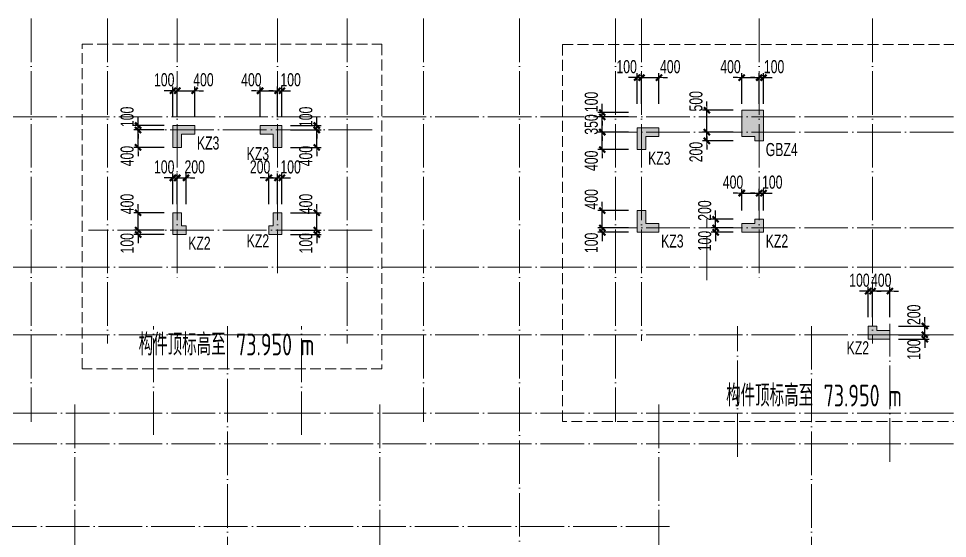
# Model space of a CAD drawing. Extents: x 5874492 to 7194610, y -939842 to -279257.
# Drawn here: x 6313719 to 6335029, y -823926 to -811995 of the extents above; entities that cross this region are included whole.
import ezdxf
from ezdxf.enums import TextEntityAlignment as Align

# ---------------------------------------------------------------- set-up
doc = ezdxf.new("R2010")
doc.units = 0
doc.header["$LTSCALE"] = 1000
doc.linetypes.add('DASH', pattern=[0.35, 0.25, -0.1])
doc.linetypes.add('DOTE', pattern=[2.42, 2, -0.2, 0.02, -0.2])
for name, color, linetype, lineweight in [('A-轴线-塔楼', 1, 'DOTE', 9), ('A-轴线-隔墙', 41, 'DOTE', 9), ('S-墙柱-DIM', 3, 'Continuous', 20), ('S-墙柱-HATCH', 251, 'Continuous', 20), ('S-墙柱-WALL', 6, 'Continuous', 20), ('S-板-BEAM', 4, 'DASH', 20), ('S-通用-TEXT', 7, 'Continuous', 20)]:
    doc.layers.add(name, color=color, linetype=linetype, lineweight=lineweight)
doc.styles.add('BW_Dim', font='Bweng.shx', dxfattribs={"width": 0.7, "bigfont": 'hztxt.shx'})
doc.styles.add('TSSD_Dimension', font='tssdeng.shx', dxfattribs={"width": 0.7, "bigfont": 'tssdchn.shx'})
doc.dimstyles.new('Cyz_100_100', dxfattribs={"dimtxt": 300, "dimasz": 100, "dimexe": 100, "dimexo": 200, "dimgap": 100, "dimtad": 1, "dimdec": 0, "dimzin": 0, "dimdsep": 46, "dimtxsty": 'BW_Dim', "dimblk": '_bwk', "dimcen": 0, "dimclrt": 7, "dimadec": 0, "dimazin": 0, "dimtfac": 1, "dimtdec": 0, "dimtix": 1, "dimtmove": 2, "dimatfit": 0, "dimfxl": 0, "dimtolj": 1, "dimtzin": 0, "dimarcsym": 0})

# ---------------------------------------------------------------- blocks, each defined once
blk = doc.blocks.new('_bwk')
blk.add_line((-1, 0), (0, 0))
at = {"const_width": 0.5}
blk.add_lwpolyline([(-0.7, -0.7), (0.7, 0.7)], dxfattribs=at)
blk = doc.blocks.new('*D1733')
at = {"layer": 'Defpoints', "color": 0}
for p in [(6319760, -816851), (6319760, -816951), (6320560, -816851)]:
    blk.add_point(p, dxfattribs=at)
at = {"layer": 'S-墙柱-DIM', "color": 0, "lineweight": -2}
for p, q in [((6320560, -816751), (6320560, -816651)), ((6319960, -816851), (6320660, -816851)), ((6319960, -816951), (6320660, -816951)), ((6320560, -816951), (6320560, -816851)), ((6320560, -817051), (6320560, -817151))]:
    blk.add_line(p, q, dxfattribs=at)
at = {"layer": 'S-墙柱-DIM', "color": 0, "lineweight": -2, "xscale": 100, "yscale": 100, "zscale": 100}
for p, rotation in [((6320560, -816851), 270), ((6320560, -816951), 90)]:
    blk.add_blockref('_bwk', p, dxfattribs=dict(at, rotation=rotation))
at = {"layer": 'S-墙柱-DIM', "color": 7, "insert": (6320310, -817151), "char_height": 300, "attachment_point": 5, "rotation": 90, "style": 'BW_Dim'}
blk.add_mtext('\\A1;100', dxfattribs=at)
blk = doc.blocks.new('*D1734')
at = {"layer": 'Defpoints', "color": 0}
for p in [(6319760, -816451), (6320560, -816451), (6319760, -816851)]:
    blk.add_point(p, dxfattribs=at)
at = {"layer": 'S-墙柱-DIM', "color": 0, "lineweight": -2}
for p, q in [((6320560, -816351), (6320560, -816251)), ((6319960, -816451), (6320660, -816451)), ((6320560, -816851), (6320560, -816451)), ((6319960, -816851), (6320660, -816851)), ((6320560, -816951), (6320560, -817051))]:
    blk.add_line(p, q, dxfattribs=at)
at = {"layer": 'S-墙柱-DIM', "color": 0, "lineweight": -2, "xscale": 100, "yscale": 100, "zscale": 100}
for p, rotation in [((6320560, -816451), 270), ((6320560, -816851), 90)]:
    blk.add_blockref('_bwk', p, dxfattribs=dict(at, rotation=rotation))
at = {"layer": 'S-墙柱-DIM', "color": 7, "insert": (6320310, -816251), "char_height": 300, "attachment_point": 5, "rotation": 90, "style": 'BW_Dim'}
blk.add_mtext('\\A1;400', dxfattribs=at)
blk = doc.blocks.new('*D1735')
at = {"layer": 'Defpoints', "color": 0}
for p in [(6319660, -815651), (6319460, -816451), (6319660, -816451)]:
    blk.add_point(p, dxfattribs=at)
at = {"layer": 'S-墙柱-DIM', "color": 0, "lineweight": -2}
for p, q in [((6319360, -815651), (6319260, -815651)), ((6319460, -816251), (6319460, -815551)), ((6319460, -815651), (6319660, -815651)), ((6319660, -816251), (6319660, -815551)), ((6319760, -815651), (6319860, -815651))]:
    blk.add_line(p, q, dxfattribs=at)
at = {"layer": 'S-墙柱-DIM', "color": 0, "lineweight": -2, "xscale": 100, "yscale": 100, "zscale": 100}
blk.add_blockref('_bwk', (6319460, -815651), dxfattribs=at)
at = {"layer": 'S-墙柱-DIM', "color": 0, "lineweight": -2, "xscale": 100, "yscale": 100, "zscale": 100, "rotation": 180}
blk.add_blockref('_bwk', (6319660, -815651), dxfattribs=at)
at = {"layer": 'S-墙柱-DIM', "color": 7, "insert": (6319260, -815401), "char_height": 300, "attachment_point": 5, "style": 'BW_Dim'}
blk.add_mtext('\\A1;200', dxfattribs=at)
blk = doc.blocks.new('*D1736')
at = {"layer": 'Defpoints', "color": 0}
for p in [(6319760, -815651), (6319660, -816451), (6319760, -816451)]:
    blk.add_point(p, dxfattribs=at)
at = {"layer": 'S-墙柱-DIM', "color": 0, "lineweight": -2}
for p, q in [((6319560, -815651), (6319460, -815651)), ((6319660, -816251), (6319660, -815551)), ((6319660, -815651), (6319760, -815651)), ((6319760, -816251), (6319760, -815551)), ((6319860, -815651), (6319960, -815651))]:
    blk.add_line(p, q, dxfattribs=at)
at = {"layer": 'S-墙柱-DIM', "color": 0, "lineweight": -2, "xscale": 100, "yscale": 100, "zscale": 100}
blk.add_blockref('_bwk', (6319660, -815651), dxfattribs=at)
at = {"layer": 'S-墙柱-DIM', "color": 0, "lineweight": -2, "xscale": 100, "yscale": 100, "zscale": 100, "rotation": 180}
blk.add_blockref('_bwk', (6319760, -815651), dxfattribs=at)
at = {"layer": 'S-墙柱-DIM', "color": 7, "insert": (6319960, -815401), "char_height": 300, "attachment_point": 5, "style": 'BW_Dim'}
blk.add_mtext('\\A1;100', dxfattribs=at)
blk = doc.blocks.new('*D1737')
at = {"layer": 'Defpoints', "color": 0}
for p in [(6319760, -814551), (6320560, -814551), (6319760, -814951)]:
    blk.add_point(p, dxfattribs=at)
at = {"layer": 'S-墙柱-DIM', "color": 0, "lineweight": -2}
for p, q in [((6320560, -814451), (6320560, -814351)), ((6319960, -814551), (6320660, -814551)), ((6320560, -814951), (6320560, -814551)), ((6319960, -814951), (6320660, -814951)), ((6320560, -815051), (6320560, -815151))]:
    blk.add_line(p, q, dxfattribs=at)
at = {"layer": 'S-墙柱-DIM', "color": 0, "lineweight": -2, "xscale": 100, "yscale": 100, "zscale": 100}
for p, rotation in [((6320560, -814551), 270), ((6320560, -814951), 90)]:
    blk.add_blockref('_bwk', p, dxfattribs=dict(at, rotation=rotation))
at = {"layer": 'S-墙柱-DIM', "color": 7, "insert": (6320310, -815151), "char_height": 300, "attachment_point": 5, "rotation": 90, "style": 'BW_Dim'}
blk.add_mtext('\\A1;400', dxfattribs=at)
blk = doc.blocks.new('*D1738')
at = {"layer": 'Defpoints', "color": 0}
for p in [(6319760, -814451), (6320560, -814451), (6319760, -814551)]:
    blk.add_point(p, dxfattribs=at)
at = {"layer": 'S-墙柱-DIM', "color": 0, "lineweight": -2}
for p, q in [((6320560, -814351), (6320560, -814251)), ((6319960, -814451), (6320660, -814451)), ((6320560, -814551), (6320560, -814451)), ((6319960, -814551), (6320660, -814551)), ((6320560, -814651), (6320560, -814751))]:
    blk.add_line(p, q, dxfattribs=at)
at = {"layer": 'S-墙柱-DIM', "color": 0, "lineweight": -2, "xscale": 100, "yscale": 100, "zscale": 100}
for p, rotation in [((6320560, -814451), 270), ((6320560, -814551), 90)]:
    blk.add_blockref('_bwk', p, dxfattribs=dict(at, rotation=rotation))
at = {"layer": 'S-墙柱-DIM', "color": 7, "insert": (6320310, -814251), "char_height": 300, "attachment_point": 5, "rotation": 90, "style": 'BW_Dim'}
blk.add_mtext('\\A1;100', dxfattribs=at)
blk = doc.blocks.new('*D1739')
at = {"layer": 'Defpoints', "color": 0}
for p in [(6319660, -813651), (6319260, -814451), (6319660, -814451)]:
    blk.add_point(p, dxfattribs=at)
at = {"layer": 'S-墙柱-DIM', "color": 0, "lineweight": -2}
for p, q in [((6319260, -814251), (6319260, -813551)), ((6319660, -814251), (6319660, -813551)), ((6319160, -813651), (6319060, -813651)), ((6319260, -813651), (6319660, -813651)), ((6319760, -813651), (6319860, -813651))]:
    blk.add_line(p, q, dxfattribs=at)
at = {"layer": 'S-墙柱-DIM', "color": 0, "lineweight": -2, "xscale": 100, "yscale": 100, "zscale": 100}
blk.add_blockref('_bwk', (6319260, -813651), dxfattribs=at)
at = {"layer": 'S-墙柱-DIM', "color": 0, "lineweight": -2, "xscale": 100, "yscale": 100, "zscale": 100, "rotation": 180}
blk.add_blockref('_bwk', (6319660, -813651), dxfattribs=at)
at = {"layer": 'S-墙柱-DIM', "color": 7, "insert": (6319060, -813401), "char_height": 300, "attachment_point": 5, "style": 'BW_Dim'}
blk.add_mtext('\\A1;400', dxfattribs=at)
blk = doc.blocks.new('*D1740')
at = {"layer": 'Defpoints', "color": 0}
for p in [(6319760, -813651), (6319660, -814451), (6319760, -814451)]:
    blk.add_point(p, dxfattribs=at)
at = {"layer": 'S-墙柱-DIM', "color": 0, "lineweight": -2}
for p, q in [((6319660, -814251), (6319660, -813551)), ((6319760, -814251), (6319760, -813551)), ((6319560, -813651), (6319460, -813651)), ((6319660, -813651), (6319760, -813651)), ((6319860, -813651), (6319960, -813651))]:
    blk.add_line(p, q, dxfattribs=at)
at = {"layer": 'S-墙柱-DIM', "color": 0, "lineweight": -2, "xscale": 100, "yscale": 100, "zscale": 100}
blk.add_blockref('_bwk', (6319660, -813651), dxfattribs=at)
at = {"layer": 'S-墙柱-DIM', "color": 0, "lineweight": -2, "xscale": 100, "yscale": 100, "zscale": 100, "rotation": 180}
blk.add_blockref('_bwk', (6319760, -813651), dxfattribs=at)
at = {"layer": 'S-墙柱-DIM', "color": 7, "insert": (6319960, -813401), "char_height": 300, "attachment_point": 5, "style": 'BW_Dim'}
blk.add_mtext('\\A1;100', dxfattribs=at)
blk = doc.blocks.new('*D1741')
at = {"layer": 'Defpoints', "color": 0}
for p in [(6316460, -816851), (6317260, -816851), (6317260, -816951)]:
    blk.add_point(p, dxfattribs=at)
at = {"layer": 'S-墙柱-DIM', "color": 0, "lineweight": -2}
for p, q in [((6316460, -816751), (6316460, -816651)), ((6317060, -816851), (6316360, -816851)), ((6317060, -816951), (6316360, -816951)), ((6316460, -816951), (6316460, -816851)), ((6316460, -817051), (6316460, -817151))]:
    blk.add_line(p, q, dxfattribs=at)
at = {"layer": 'S-墙柱-DIM', "color": 0, "lineweight": -2, "xscale": 100, "yscale": 100, "zscale": 100}
for p, rotation in [((6316460, -816851), 270), ((6316460, -816951), 90)]:
    blk.add_blockref('_bwk', p, dxfattribs=dict(at, rotation=rotation))
at = {"layer": 'S-墙柱-DIM', "color": 7, "insert": (6316210, -817151), "char_height": 300, "attachment_point": 5, "rotation": 90, "style": 'BW_Dim'}
blk.add_mtext('\\A1;100', dxfattribs=at)
blk = doc.blocks.new('*D1742')
at = {"layer": 'Defpoints', "color": 0}
for p in [(6316460, -816451), (6317260, -816451), (6317260, -816851)]:
    blk.add_point(p, dxfattribs=at)
at = {"layer": 'S-墙柱-DIM', "color": 0, "lineweight": -2}
for p, q in [((6316460, -816351), (6316460, -816251)), ((6317060, -816451), (6316360, -816451)), ((6316460, -816851), (6316460, -816451)), ((6317060, -816851), (6316360, -816851)), ((6316460, -816951), (6316460, -817051))]:
    blk.add_line(p, q, dxfattribs=at)
at = {"layer": 'S-墙柱-DIM', "color": 0, "lineweight": -2, "xscale": 100, "yscale": 100, "zscale": 100}
for p, rotation in [((6316460, -816451), 270), ((6316460, -816851), 90)]:
    blk.add_blockref('_bwk', p, dxfattribs=dict(at, rotation=rotation))
at = {"layer": 'S-墙柱-DIM', "color": 7, "insert": (6316210, -816251), "char_height": 300, "attachment_point": 5, "rotation": 90, "style": 'BW_Dim'}
blk.add_mtext('\\A1;400', dxfattribs=at)
blk = doc.blocks.new('*D1743')
at = {"layer": 'Defpoints', "color": 0}
for p in [(6317360, -815651), (6317260, -816451), (6317360, -816451)]:
    blk.add_point(p, dxfattribs=at)
at = {"layer": 'S-墙柱-DIM', "color": 0, "lineweight": -2}
for p, q in [((6317160, -815651), (6317060, -815651)), ((6317260, -816251), (6317260, -815551)), ((6317260, -815651), (6317360, -815651)), ((6317360, -816251), (6317360, -815551)), ((6317460, -815651), (6317560, -815651))]:
    blk.add_line(p, q, dxfattribs=at)
at = {"layer": 'S-墙柱-DIM', "color": 0, "lineweight": -2, "xscale": 100, "yscale": 100, "zscale": 100}
blk.add_blockref('_bwk', (6317260, -815651), dxfattribs=at)
at = {"layer": 'S-墙柱-DIM', "color": 0, "lineweight": -2, "xscale": 100, "yscale": 100, "zscale": 100, "rotation": 180}
blk.add_blockref('_bwk', (6317360, -815651), dxfattribs=at)
at = {"layer": 'S-墙柱-DIM', "color": 7, "insert": (6317060, -815401), "char_height": 300, "attachment_point": 5, "style": 'BW_Dim'}
blk.add_mtext('\\A1;100', dxfattribs=at)
blk = doc.blocks.new('*D1744')
at = {"layer": 'Defpoints', "color": 0}
for p in [(6317560, -815651), (6317360, -816451), (6317560, -816451)]:
    blk.add_point(p, dxfattribs=at)
at = {"layer": 'S-墙柱-DIM', "color": 0, "lineweight": -2}
for p, q in [((6317260, -815651), (6317160, -815651)), ((6317360, -816251), (6317360, -815551)), ((6317360, -815651), (6317560, -815651)), ((6317560, -816251), (6317560, -815551)), ((6317660, -815651), (6317760, -815651))]:
    blk.add_line(p, q, dxfattribs=at)
at = {"layer": 'S-墙柱-DIM', "color": 0, "lineweight": -2, "xscale": 100, "yscale": 100, "zscale": 100}
blk.add_blockref('_bwk', (6317360, -815651), dxfattribs=at)
at = {"layer": 'S-墙柱-DIM', "color": 0, "lineweight": -2, "xscale": 100, "yscale": 100, "zscale": 100, "rotation": 180}
blk.add_blockref('_bwk', (6317560, -815651), dxfattribs=at)
at = {"layer": 'S-墙柱-DIM', "color": 7, "insert": (6317760, -815401), "char_height": 300, "attachment_point": 5, "style": 'BW_Dim'}
blk.add_mtext('\\A1;200', dxfattribs=at)
blk = doc.blocks.new('*D1745')
at = {"layer": 'Defpoints', "color": 0}
for p in [(6316460, -814551), (6317260, -814551), (6317260, -814951)]:
    blk.add_point(p, dxfattribs=at)
at = {"layer": 'S-墙柱-DIM', "color": 0, "lineweight": -2}
for p, q in [((6316460, -814451), (6316460, -814351)), ((6317060, -814551), (6316360, -814551)), ((6316460, -814951), (6316460, -814551)), ((6317060, -814951), (6316360, -814951)), ((6316460, -815051), (6316460, -815151))]:
    blk.add_line(p, q, dxfattribs=at)
at = {"layer": 'S-墙柱-DIM', "color": 0, "lineweight": -2, "xscale": 100, "yscale": 100, "zscale": 100}
for p, rotation in [((6316460, -814551), 270), ((6316460, -814951), 90)]:
    blk.add_blockref('_bwk', p, dxfattribs=dict(at, rotation=rotation))
at = {"layer": 'S-墙柱-DIM', "color": 7, "insert": (6316210, -815151), "char_height": 300, "attachment_point": 5, "rotation": 90, "style": 'BW_Dim'}
blk.add_mtext('\\A1;400', dxfattribs=at)
blk = doc.blocks.new('*D1746')
at = {"layer": 'Defpoints', "color": 0}
for p in [(6316460, -814451), (6317260, -814451), (6317260, -814551)]:
    blk.add_point(p, dxfattribs=at)
at = {"layer": 'S-墙柱-DIM', "color": 0, "lineweight": -2}
for p, q in [((6316460, -814351), (6316460, -814251)), ((6317060, -814451), (6316360, -814451)), ((6316460, -814551), (6316460, -814451)), ((6317060, -814551), (6316360, -814551)), ((6316460, -814651), (6316460, -814751))]:
    blk.add_line(p, q, dxfattribs=at)
at = {"layer": 'S-墙柱-DIM', "color": 0, "lineweight": -2, "xscale": 100, "yscale": 100, "zscale": 100}
for p, rotation in [((6316460, -814451), 270), ((6316460, -814551), 90)]:
    blk.add_blockref('_bwk', p, dxfattribs=dict(at, rotation=rotation))
at = {"layer": 'S-墙柱-DIM', "color": 7, "insert": (6316210, -814251), "char_height": 300, "attachment_point": 5, "rotation": 90, "style": 'BW_Dim'}
blk.add_mtext('\\A1;100', dxfattribs=at)
blk = doc.blocks.new('*D1747')
at = {"layer": 'Defpoints', "color": 0}
for p in [(6317360, -813651), (6317260, -814451), (6317360, -814451)]:
    blk.add_point(p, dxfattribs=at)
at = {"layer": 'S-墙柱-DIM', "color": 0, "lineweight": -2}
for p, q in [((6317260, -814251), (6317260, -813551)), ((6317360, -814251), (6317360, -813551)), ((6317160, -813651), (6317060, -813651)), ((6317260, -813651), (6317360, -813651)), ((6317460, -813651), (6317560, -813651))]:
    blk.add_line(p, q, dxfattribs=at)
at = {"layer": 'S-墙柱-DIM', "color": 0, "lineweight": -2, "xscale": 100, "yscale": 100, "zscale": 100}
blk.add_blockref('_bwk', (6317260, -813651), dxfattribs=at)
at = {"layer": 'S-墙柱-DIM', "color": 0, "lineweight": -2, "xscale": 100, "yscale": 100, "zscale": 100, "rotation": 180}
blk.add_blockref('_bwk', (6317360, -813651), dxfattribs=at)
at = {"layer": 'S-墙柱-DIM', "color": 7, "insert": (6317060, -813401), "char_height": 300, "attachment_point": 5, "style": 'BW_Dim'}
blk.add_mtext('\\A1;100', dxfattribs=at)
blk = doc.blocks.new('*D1748')
at = {"layer": 'Defpoints', "color": 0}
for p in [(6317760, -813651), (6317360, -814451), (6317760, -814451)]:
    blk.add_point(p, dxfattribs=at)
at = {"layer": 'S-墙柱-DIM', "color": 0, "lineweight": -2}
for p, q in [((6317360, -814251), (6317360, -813551)), ((6317760, -814251), (6317760, -813551)), ((6317260, -813651), (6317160, -813651)), ((6317360, -813651), (6317760, -813651)), ((6317860, -813651), (6317960, -813651))]:
    blk.add_line(p, q, dxfattribs=at)
at = {"layer": 'S-墙柱-DIM', "color": 0, "lineweight": -2, "xscale": 100, "yscale": 100, "zscale": 100}
blk.add_blockref('_bwk', (6317360, -813651), dxfattribs=at)
at = {"layer": 'S-墙柱-DIM', "color": 0, "lineweight": -2, "xscale": 100, "yscale": 100, "zscale": 100, "rotation": 180}
blk.add_blockref('_bwk', (6317760, -813651), dxfattribs=at)
at = {"layer": 'S-墙柱-DIM', "color": 7, "insert": (6317960, -813401), "char_height": 300, "attachment_point": 5, "style": 'BW_Dim'}
blk.add_mtext('\\A1;400', dxfattribs=at)
blk = doc.blocks.new('*D1749')
at = {"layer": 'Defpoints', "color": 0}
for p in [(6327110, -816801), (6327910, -816801), (6327910, -816901)]:
    blk.add_point(p, dxfattribs=at)
at = {"layer": 'S-墙柱-DIM', "color": 0, "lineweight": -2}
for p, q in [((6327710, -816801), (6327010, -816801)), ((6327110, -816701), (6327110, -816601)), ((6327110, -816901), (6327110, -816801)), ((6327710, -816901), (6327010, -816901)), ((6327110, -817001), (6327110, -817101))]:
    blk.add_line(p, q, dxfattribs=at)
at = {"layer": 'S-墙柱-DIM', "color": 0, "lineweight": -2, "xscale": 100, "yscale": 100, "zscale": 100}
for p, rotation in [((6327110, -816801), 270), ((6327110, -816901), 90)]:
    blk.add_blockref('_bwk', p, dxfattribs=dict(at, rotation=rotation))
at = {"layer": 'S-墙柱-DIM', "color": 7, "insert": (6326860, -817143), "char_height": 300, "attachment_point": 5, "rotation": 90, "style": 'BW_Dim'}
blk.add_mtext('\\A1;100', dxfattribs=at)
blk = doc.blocks.new('*D1750')
at = {"layer": 'Defpoints', "color": 0}
for p in [(6327110, -814601), (6327910, -814601), (6327910, -815001)]:
    blk.add_point(p, dxfattribs=at)
at = {"layer": 'S-墙柱-DIM', "color": 0, "lineweight": -2}
for p, q in [((6327110, -814501), (6327110, -814401)), ((6327710, -814601), (6327010, -814601)), ((6327110, -815001), (6327110, -814601)), ((6327710, -815001), (6327010, -815001)), ((6327110, -815101), (6327110, -815201))]:
    blk.add_line(p, q, dxfattribs=at)
at = {"layer": 'S-墙柱-DIM', "color": 0, "lineweight": -2, "xscale": 100, "yscale": 100, "zscale": 100}
for p, rotation in [((6327110, -814601), 270), ((6327110, -815001), 90)]:
    blk.add_blockref('_bwk', p, dxfattribs=dict(at, rotation=rotation))
at = {"layer": 'S-墙柱-DIM', "color": 7, "insert": (6326860, -815259), "char_height": 300, "attachment_point": 5, "rotation": 90, "style": 'BW_Dim'}
blk.add_mtext('\\A1;400', dxfattribs=at)
blk = doc.blocks.new('*D1751')
at = {"layer": 'Defpoints', "color": 0}
for p in [(6327110, -814251), (6327910, -814251), (6327910, -814601)]:
    blk.add_point(p, dxfattribs=at)
at = {"layer": 'S-墙柱-DIM', "color": 0, "lineweight": -2}
for p, q in [((6327710, -814251), (6327010, -814251)), ((6327110, -814151), (6327110, -814051)), ((6327110, -814601), (6327110, -814251)), ((6327710, -814601), (6327010, -814601)), ((6327110, -814701), (6327110, -814801))]:
    blk.add_line(p, q, dxfattribs=at)
at = {"layer": 'S-墙柱-DIM', "color": 0, "lineweight": -2, "xscale": 100, "yscale": 100, "zscale": 100}
for p, rotation in [((6327110, -814251), 270), ((6327110, -814601), 90)]:
    blk.add_blockref('_bwk', p, dxfattribs=dict(at, rotation=rotation))
at = {"layer": 'S-墙柱-DIM', "color": 7, "insert": (6326860, -814426), "char_height": 300, "attachment_point": 5, "rotation": 90, "style": 'BW_Dim'}
blk.add_mtext('\\A1;350', dxfattribs=at)
blk = doc.blocks.new('*D1752')
at = {"layer": 'Defpoints', "color": 0}
for p in [(6327110, -814151), (6327910, -814151), (6327910, -814251)]:
    blk.add_point(p, dxfattribs=at)
at = {"layer": 'S-墙柱-DIM', "color": 0, "lineweight": -2}
for p, q in [((6327110, -814051), (6327110, -813951)), ((6327710, -814151), (6327010, -814151)), ((6327710, -814251), (6327010, -814251)), ((6327110, -814251), (6327110, -814151)), ((6327110, -814351), (6327110, -814451))]:
    blk.add_line(p, q, dxfattribs=at)
at = {"layer": 'S-墙柱-DIM', "color": 0, "lineweight": -2, "xscale": 100, "yscale": 100, "zscale": 100}
for p, rotation in [((6327110, -814151), 270), ((6327110, -814251), 90)]:
    blk.add_blockref('_bwk', p, dxfattribs=dict(at, rotation=rotation))
at = {"layer": 'S-墙柱-DIM', "color": 7, "insert": (6326860, -813909), "char_height": 300, "attachment_point": 5, "rotation": 90, "style": 'BW_Dim'}
blk.add_mtext('\\A1;100', dxfattribs=at)
blk = doc.blocks.new('*D1753')
at = {"layer": 'Defpoints', "color": 0}
for p in [(6328010, -813351), (6327910, -814151), (6328010, -814151)]:
    blk.add_point(p, dxfattribs=at)
at = {"layer": 'S-墙柱-DIM', "color": 0, "lineweight": -2}
for p, q in [((6327810, -813351), (6327710, -813351)), ((6327910, -813951), (6327910, -813251)), ((6327910, -813351), (6328010, -813351)), ((6328010, -813951), (6328010, -813251)), ((6328110, -813351), (6328210, -813351))]:
    blk.add_line(p, q, dxfattribs=at)
at = {"layer": 'S-墙柱-DIM', "color": 0, "lineweight": -2, "xscale": 100, "yscale": 100, "zscale": 100}
blk.add_blockref('_bwk', (6327910, -813351), dxfattribs=at)
at = {"layer": 'S-墙柱-DIM', "color": 0, "lineweight": -2, "xscale": 100, "yscale": 100, "zscale": 100, "rotation": 180}
blk.add_blockref('_bwk', (6328010, -813351), dxfattribs=at)
at = {"layer": 'S-墙柱-DIM', "color": 7, "insert": (6327669, -813101), "char_height": 300, "attachment_point": 5, "style": 'BW_Dim'}
blk.add_mtext('\\A1;100', dxfattribs=at)
blk = doc.blocks.new('*D1754')
at = {"layer": 'Defpoints', "color": 0}
for p in [(6328410, -813351), (6328010, -814151), (6328410, -814151)]:
    blk.add_point(p, dxfattribs=at)
at = {"layer": 'S-墙柱-DIM', "color": 0, "lineweight": -2}
for p, q in [((6327910, -813351), (6327810, -813351)), ((6328010, -813951), (6328010, -813251)), ((6328010, -813351), (6328410, -813351)), ((6328410, -813951), (6328410, -813251)), ((6328510, -813351), (6328610, -813351))]:
    blk.add_line(p, q, dxfattribs=at)
at = {"layer": 'S-墙柱-DIM', "color": 0, "lineweight": -2, "xscale": 100, "yscale": 100, "zscale": 100}
blk.add_blockref('_bwk', (6328010, -813351), dxfattribs=at)
at = {"layer": 'S-墙柱-DIM', "color": 0, "lineweight": -2, "xscale": 100, "yscale": 100, "zscale": 100, "rotation": 180}
blk.add_blockref('_bwk', (6328410, -813351), dxfattribs=at)
at = {"layer": 'S-墙柱-DIM', "color": 7, "insert": (6328669, -813101), "char_height": 300, "attachment_point": 5, "style": 'BW_Dim'}
blk.add_mtext('\\A1;400', dxfattribs=at)
blk = doc.blocks.new('*D1755')
at = {"layer": 'Defpoints', "color": 0}
for p in [(6330810, -813351), (6330710, -814151), (6330810, -814151)]:
    blk.add_point(p, dxfattribs=at)
at = {"layer": 'S-墙柱-DIM', "color": 0, "lineweight": -2}
for p, q in [((6330610, -813351), (6330510, -813351)), ((6330710, -813951), (6330710, -813251)), ((6330710, -813351), (6330810, -813351)), ((6330810, -813951), (6330810, -813251)), ((6330910, -813351), (6331010, -813351))]:
    blk.add_line(p, q, dxfattribs=at)
at = {"layer": 'S-墙柱-DIM', "color": 0, "lineweight": -2, "xscale": 100, "yscale": 100, "zscale": 100}
blk.add_blockref('_bwk', (6330710, -813351), dxfattribs=at)
at = {"layer": 'S-墙柱-DIM', "color": 0, "lineweight": -2, "xscale": 100, "yscale": 100, "zscale": 100, "rotation": 180}
blk.add_blockref('_bwk', (6330810, -813351), dxfattribs=at)
at = {"layer": 'S-墙柱-DIM', "color": 7, "insert": (6331052, -813101), "char_height": 300, "attachment_point": 5, "style": 'BW_Dim'}
blk.add_mtext('\\A1;100', dxfattribs=at)
blk = doc.blocks.new('*D1756')
at = {"layer": 'Defpoints', "color": 0}
for p in [(6330710, -813351), (6330310, -814151), (6330710, -814151)]:
    blk.add_point(p, dxfattribs=at)
at = {"layer": 'S-墙柱-DIM', "color": 0, "lineweight": -2}
for p, q in [((6330210, -813351), (6330110, -813351)), ((6330310, -813951), (6330310, -813251)), ((6330310, -813351), (6330710, -813351)), ((6330710, -813951), (6330710, -813251)), ((6330810, -813351), (6330910, -813351))]:
    blk.add_line(p, q, dxfattribs=at)
at = {"layer": 'S-墙柱-DIM', "color": 0, "lineweight": -2, "xscale": 100, "yscale": 100, "zscale": 100}
blk.add_blockref('_bwk', (6330310, -813351), dxfattribs=at)
at = {"layer": 'S-墙柱-DIM', "color": 0, "lineweight": -2, "xscale": 100, "yscale": 100, "zscale": 100, "rotation": 180}
blk.add_blockref('_bwk', (6330710, -813351), dxfattribs=at)
at = {"layer": 'S-墙柱-DIM', "color": 7, "insert": (6330052, -813101), "char_height": 300, "attachment_point": 5, "style": 'BW_Dim'}
blk.add_mtext('\\A1;400', dxfattribs=at)
blk = doc.blocks.new('*D1757')
at = {"layer": 'Defpoints', "color": 0}
for p in [(6327110, -816401), (6327910, -816401), (6327910, -816801)]:
    blk.add_point(p, dxfattribs=at)
at = {"layer": 'S-墙柱-DIM', "color": 0, "lineweight": -2}
for p, q in [((6327110, -816301), (6327110, -816201)), ((6327710, -816401), (6327010, -816401)), ((6327110, -816801), (6327110, -816401)), ((6327710, -816801), (6327010, -816801)), ((6327110, -816901), (6327110, -817001))]:
    blk.add_line(p, q, dxfattribs=at)
at = {"layer": 'S-墙柱-DIM', "color": 0, "lineweight": -2, "xscale": 100, "yscale": 100, "zscale": 100}
for p, rotation in [((6327110, -816401), 270), ((6327110, -816801), 90)]:
    blk.add_blockref('_bwk', p, dxfattribs=dict(at, rotation=rotation))
at = {"layer": 'S-墙柱-DIM', "color": 7, "insert": (6326860, -816143), "char_height": 300, "attachment_point": 5, "rotation": 90, "style": 'BW_Dim'}
blk.add_mtext('\\A1;400', dxfattribs=at)
blk = doc.blocks.new('*D1758')
at = {"layer": 'Defpoints', "color": 0}
for p in [(6329710, -816801), (6330310, -816801), (6330310, -816901)]:
    blk.add_point(p, dxfattribs=at)
at = {"layer": 'S-墙柱-DIM', "color": 0, "lineweight": -2}
for p, q in [((6330110, -816801), (6329610, -816801)), ((6329710, -816701), (6329710, -816601)), ((6329710, -816901), (6329710, -816801)), ((6330110, -816901), (6329610, -816901)), ((6329710, -817001), (6329710, -817101))]:
    blk.add_line(p, q, dxfattribs=at)
at = {"layer": 'S-墙柱-DIM', "color": 0, "lineweight": -2, "xscale": 100, "yscale": 100, "zscale": 100}
for p, rotation in [((6329710, -816801), 270), ((6329710, -816901), 90)]:
    blk.add_blockref('_bwk', p, dxfattribs=dict(at, rotation=rotation))
at = {"layer": 'S-墙柱-DIM', "color": 7, "insert": (6329460, -817101), "char_height": 300, "attachment_point": 5, "rotation": 90, "style": 'BW_Dim'}
blk.add_mtext('\\A1;100', dxfattribs=at)
blk = doc.blocks.new('*D1759')
at = {"layer": 'Defpoints', "color": 0}
for p in [(6329710, -816601), (6330310, -816601), (6330310, -816801)]:
    blk.add_point(p, dxfattribs=at)
at = {"layer": 'S-墙柱-DIM', "color": 0, "lineweight": -2}
for p, q in [((6329710, -816501), (6329710, -816401)), ((6330110, -816601), (6329610, -816601)), ((6330110, -816801), (6329610, -816801)), ((6329710, -816801), (6329710, -816601)), ((6329710, -816901), (6329710, -817001))]:
    blk.add_line(p, q, dxfattribs=at)
at = {"layer": 'S-墙柱-DIM', "color": 0, "lineweight": -2, "xscale": 100, "yscale": 100, "zscale": 100}
for p, rotation in [((6329710, -816601), 270), ((6329710, -816801), 90)]:
    blk.add_blockref('_bwk', p, dxfattribs=dict(at, rotation=rotation))
at = {"layer": 'S-墙柱-DIM', "color": 7, "insert": (6329460, -816401), "char_height": 300, "attachment_point": 5, "rotation": 90, "style": 'BW_Dim'}
blk.add_mtext('\\A1;200', dxfattribs=at)
blk = doc.blocks.new('*D1760')
at = {"layer": 'Defpoints', "color": 0}
for p in [(6330710, -816001), (6330310, -816601), (6330710, -816601)]:
    blk.add_point(p, dxfattribs=at)
at = {"layer": 'S-墙柱-DIM', "color": 0, "lineweight": -2}
for p, q in [((6330310, -816401), (6330310, -815901)), ((6330710, -816401), (6330710, -815901)), ((6330210, -816001), (6330110, -816001)), ((6330310, -816001), (6330710, -816001)), ((6330810, -816001), (6330910, -816001))]:
    blk.add_line(p, q, dxfattribs=at)
at = {"layer": 'S-墙柱-DIM', "color": 0, "lineweight": -2, "xscale": 100, "yscale": 100, "zscale": 100}
blk.add_blockref('_bwk', (6330310, -816001), dxfattribs=at)
at = {"layer": 'S-墙柱-DIM', "color": 0, "lineweight": -2, "xscale": 100, "yscale": 100, "zscale": 100, "rotation": 180}
blk.add_blockref('_bwk', (6330710, -816001), dxfattribs=at)
at = {"layer": 'S-墙柱-DIM', "color": 7, "insert": (6330110, -815751), "char_height": 300, "attachment_point": 5, "style": 'BW_Dim'}
blk.add_mtext('\\A1;400', dxfattribs=at)
blk = doc.blocks.new('*D1761')
at = {"layer": 'Defpoints', "color": 0}
for p in [(6330810, -816001), (6330710, -816601), (6330810, -816601)]:
    blk.add_point(p, dxfattribs=at)
at = {"layer": 'S-墙柱-DIM', "color": 0, "lineweight": -2}
for p, q in [((6330710, -816401), (6330710, -815901)), ((6330810, -816401), (6330810, -815901)), ((6330610, -816001), (6330510, -816001)), ((6330710, -816001), (6330810, -816001)), ((6330910, -816001), (6331010, -816001))]:
    blk.add_line(p, q, dxfattribs=at)
at = {"layer": 'S-墙柱-DIM', "color": 0, "lineweight": -2, "xscale": 100, "yscale": 100, "zscale": 100}
blk.add_blockref('_bwk', (6330710, -816001), dxfattribs=at)
at = {"layer": 'S-墙柱-DIM', "color": 0, "lineweight": -2, "xscale": 100, "yscale": 100, "zscale": 100, "rotation": 180}
blk.add_blockref('_bwk', (6330810, -816001), dxfattribs=at)
at = {"layer": 'S-墙柱-DIM', "color": 7, "insert": (6331010, -815751), "char_height": 300, "attachment_point": 5, "style": 'BW_Dim'}
blk.add_mtext('\\A1;100', dxfattribs=at)
blk = doc.blocks.new('*D1768')
at = {"layer": 'Defpoints', "color": 0}
for p in [(6333710, -819251), (6333710, -819351), (6334510, -819251)]:
    blk.add_point(p, dxfattribs=at)
at = {"layer": 'S-墙柱-DIM', "color": 0, "lineweight": -2}
for p, q in [((6334510, -819151), (6334510, -819051)), ((6333910, -819251), (6334610, -819251)), ((6333910, -819351), (6334610, -819351)), ((6334510, -819351), (6334510, -819251)), ((6334510, -819451), (6334510, -819551))]:
    blk.add_line(p, q, dxfattribs=at)
at = {"layer": 'S-墙柱-DIM', "color": 0, "lineweight": -2, "xscale": 100, "yscale": 100, "zscale": 100}
for p, rotation in [((6334510, -819251), 270), ((6334510, -819351), 90)]:
    blk.add_blockref('_bwk', p, dxfattribs=dict(at, rotation=rotation))
at = {"layer": 'S-墙柱-DIM', "color": 7, "insert": (6334260, -819593), "char_height": 300, "attachment_point": 5, "rotation": 90, "style": 'BW_Dim'}
blk.add_mtext('\\A1;100', dxfattribs=at)
blk = doc.blocks.new('*D1769')
at = {"layer": 'Defpoints', "color": 0}
for p in [(6333710, -819051), (6334510, -819051), (6333710, -819251)]:
    blk.add_point(p, dxfattribs=at)
at = {"layer": 'S-墙柱-DIM', "color": 0, "lineweight": -2}
for p, q in [((6334510, -818951), (6334510, -818851)), ((6333910, -819051), (6334610, -819051)), ((6334510, -819251), (6334510, -819051)), ((6333910, -819251), (6334610, -819251)), ((6334510, -819351), (6334510, -819451))]:
    blk.add_line(p, q, dxfattribs=at)
at = {"layer": 'S-墙柱-DIM', "color": 0, "lineweight": -2, "xscale": 100, "yscale": 100, "zscale": 100}
for p, rotation in [((6334510, -819051), 270), ((6334510, -819251), 90)]:
    blk.add_blockref('_bwk', p, dxfattribs=dict(at, rotation=rotation))
at = {"layer": 'S-墙柱-DIM', "color": 7, "insert": (6334260, -818793), "char_height": 300, "attachment_point": 5, "rotation": 90, "style": 'BW_Dim'}
blk.add_mtext('\\A1;200', dxfattribs=at)
blk = doc.blocks.new('*D1770')
at = {"layer": 'Defpoints', "color": 0}
for p in [(6333310, -818251), (6333310, -819051), (6333710, -819051)]:
    blk.add_point(p, dxfattribs=at)
at = {"layer": 'S-墙柱-DIM', "color": 0, "lineweight": -2}
for p, q in [((6333210, -818251), (6333110, -818251)), ((6333310, -818851), (6333310, -818151)), ((6333710, -818251), (6333310, -818251)), ((6333710, -818851), (6333710, -818151)), ((6333810, -818251), (6333910, -818251))]:
    blk.add_line(p, q, dxfattribs=at)
at = {"layer": 'S-墙柱-DIM', "color": 0, "lineweight": -2, "xscale": 100, "yscale": 100, "zscale": 100}
blk.add_blockref('_bwk', (6333310, -818251), dxfattribs=at)
at = {"layer": 'S-墙柱-DIM', "color": 0, "lineweight": -2, "xscale": 100, "yscale": 100, "zscale": 100, "rotation": 180}
blk.add_blockref('_bwk', (6333710, -818251), dxfattribs=at)
at = {"layer": 'S-墙柱-DIM', "color": 7, "insert": (6333510, -818001), "char_height": 300, "attachment_point": 5, "style": 'BW_Dim'}
blk.add_mtext('\\A1;400', dxfattribs=at)
blk = doc.blocks.new('*D1771')
at = {"layer": 'Defpoints', "color": 0}
for p in [(6333210, -818251), (6333210, -819051), (6333310, -819051)]:
    blk.add_point(p, dxfattribs=at)
at = {"layer": 'S-墙柱-DIM', "color": 0, "lineweight": -2}
for p, q in [((6333110, -818251), (6333010, -818251)), ((6333210, -818851), (6333210, -818151)), ((6333310, -818251), (6333210, -818251)), ((6333310, -818851), (6333310, -818151)), ((6333410, -818251), (6333510, -818251))]:
    blk.add_line(p, q, dxfattribs=at)
at = {"layer": 'S-墙柱-DIM', "color": 0, "lineweight": -2, "xscale": 100, "yscale": 100, "zscale": 100}
blk.add_blockref('_bwk', (6333210, -818251), dxfattribs=at)
at = {"layer": 'S-墙柱-DIM', "color": 0, "lineweight": -2, "xscale": 100, "yscale": 100, "zscale": 100, "rotation": 180}
blk.add_blockref('_bwk', (6333310, -818251), dxfattribs=at)
at = {"layer": 'S-墙柱-DIM', "color": 7, "insert": (6333010, -818001), "char_height": 300, "attachment_point": 5, "style": 'BW_Dim'}
blk.add_mtext('\\A1;100', dxfattribs=at)
blk = doc.blocks.new('*D1772')
at = {"layer": 'Defpoints', "color": 0}
for p in [(6329510, -814101), (6330310, -814101), (6330310, -814601)]:
    blk.add_point(p, dxfattribs=at)
at = {"layer": 'S-墙柱-DIM', "color": 0, "lineweight": -2}
for p, q in [((6329510, -814001), (6329510, -813901)), ((6330110, -814101), (6329410, -814101)), ((6329510, -814601), (6329510, -814101)), ((6330110, -814601), (6329410, -814601)), ((6329510, -814701), (6329510, -814801))]:
    blk.add_line(p, q, dxfattribs=at)
at = {"layer": 'S-墙柱-DIM', "color": 0, "lineweight": -2, "xscale": 100, "yscale": 100, "zscale": 100}
for p, rotation in [((6329510, -814101), 270), ((6329510, -814601), 90)]:
    blk.add_blockref('_bwk', p, dxfattribs=dict(at, rotation=rotation))
at = {"layer": 'S-墙柱-DIM', "color": 7, "insert": (6329260, -813893), "char_height": 300, "attachment_point": 5, "rotation": 90, "style": 'BW_Dim'}
blk.add_mtext('\\A1;500', dxfattribs=at)
blk = doc.blocks.new('*D1773')
at = {"layer": 'Defpoints', "color": 0}
for p in [(6329510, -814601), (6330310, -814601), (6330310, -814801)]:
    blk.add_point(p, dxfattribs=at)
at = {"layer": 'S-墙柱-DIM', "color": 0, "lineweight": -2}
for p, q in [((6329510, -814501), (6329510, -814401)), ((6330110, -814601), (6329410, -814601)), ((6329510, -814801), (6329510, -814601)), ((6330110, -814801), (6329410, -814801)), ((6329510, -814901), (6329510, -815001))]:
    blk.add_line(p, q, dxfattribs=at)
at = {"layer": 'S-墙柱-DIM', "color": 0, "lineweight": -2, "xscale": 100, "yscale": 100, "zscale": 100}
for p, rotation in [((6329510, -814601), 270), ((6329510, -814801), 90)]:
    blk.add_blockref('_bwk', p, dxfattribs=dict(at, rotation=rotation))
at = {"layer": 'S-墙柱-DIM', "color": 7, "insert": (6329260, -815059), "char_height": 300, "attachment_point": 5, "rotation": 90, "style": 'BW_Dim'}
blk.add_mtext('\\A1;200', dxfattribs=at)
blk = doc.blocks.new('ZHOUWANG3')
at = {"layer": 'A-轴线-塔楼', "linetype": 'DOTE', "ltscale": 0.5}
for p, q in [((107752, 248942), (107752, 239686)), ((109502, 248942), (109502, 241486)), ((111102, 248942), (111102, 242986)), ((113402, 248942), (113402, 243076)), ((115002, 248942), (115002, 241486)), ((116752, 248942), (116752, 239686)), ((118952, 248942), (118952, 226834)), ((121152, 248942), (121152, 239686)), ((121752, 248942), (121752, 241550)), ((124452, 248942), (124452, 242986)), ((127052, 248942), (127052, 241486)), ((139798, 246686), (85362, 246686)), ((115570, 246386), (110660, 246386)), ((139798, 246336), (121152, 246336)), ((115570, 244086), (109062, 244086)), ((139798, 244136), (121152, 244136)), ((139798, 243236), (85362, 243236)), ((112252, 241886), (112252, 226834)), ((125652, 241886), (125652, 226834)), ((139798, 241686), (85362, 241686)), ((108752, 240086), (108752, 226834)), ((115752, 240086), (115752, 226834)), ((122152, 240086), (122152, 225988)), ((139798, 239886), (85362, 239886)), ((139798, 239186), (85362, 239186))]:
    blk.add_line(p, q, dxfattribs=at)
at = {"layer": 'A-轴线-隔墙', "ltscale": 0.5}
for p, q in [((123252, 242936), (123252, 244336)), ((110552, 239386), (110552, 241886)), ((113952, 239386), (113952, 241886)), ((123952, 238886), (123952, 241886)), ((127452, 238770), (127452, 241936)), ((122394, 237286), (101608, 237286))]:
    blk.add_line(p, q, dxfattribs=at)

msp = doc.modelspace()

# ---------------------------------------------------------------- hatches: boundary and pattern name
at = {"layer": 'S-墙柱-HATCH'}
h = msp.add_hatch(color=256, dxfattribs=at)
h.dxf.hatch_style = 1
h.paths.add_polyline_path([(6330810.4, -814800.9), (6330810.4, -814100.9), (6330310.4, -814100.9), (6330310.4, -814700.9), (6330610.4, -814700.9), (6330610.4, -814800.9)])
h = msp.add_hatch(color=256, dxfattribs=at)
h.dxf.hatch_style = 1
h.paths.add_polyline_path([(6317260.4, -814450.9), (6317760.4, -814450.9), (6317760.4, -814650.9), (6317460.4, -814650.9), (6317460.4, -814950.9), (6317260.4, -814950.9)])
h = msp.add_hatch(color=256, dxfattribs=at)
h.dxf.hatch_style = 1
h.paths.add_polyline_path([(6319760.4, -814450.9), (6319260.4, -814450.9), (6319260.4, -814650.9), (6319560.4, -814650.9), (6319560.4, -814950.9), (6319760.4, -814950.9)])
h = msp.add_hatch(color=256, dxfattribs=at)
h.dxf.hatch_style = 1
h.paths.add_polyline_path([(6328110.4, -814700.9), (6328110.4, -815000.9), (6327910.4, -815000.9), (6327910.4, -814500.9), (6328410.4, -814500.9), (6328410.4, -814700.9)])
h = msp.add_hatch(color=256, dxfattribs=at)
h.dxf.hatch_style = 1
h.paths.add_polyline_path([(6317260.4, -816950.9), (6317560.4, -816950.9), (6317560.4, -816750.9), (6317460.4, -816750.9), (6317460.4, -816450.9), (6317260.4, -816450.9)])
h = msp.add_hatch(color=256, dxfattribs=at)
h.dxf.hatch_style = 1
h.paths.add_polyline_path([(6319760.4, -816950.9), (6319460.4, -816950.9), (6319460.4, -816750.9), (6319560.4, -816750.9), (6319560.4, -816450.9), (6319760.4, -816450.9)])
h = msp.add_hatch(color=256, dxfattribs=at)
h.dxf.hatch_style = 1
h.paths.add_polyline_path([(6328110.4, -816700.9), (6328410.4, -816700.9), (6328410.4, -816900.9), (6327910.4, -816900.9), (6327910.4, -816400.9), (6328110.4, -816400.9)])
h = msp.add_hatch(color=256, dxfattribs=at)
h.dxf.hatch_style = 1
h.paths.add_polyline_path([(6330610.4, -816700.9), (6330610.4, -816600.9), (6330810.4, -816600.9), (6330810.4, -816900.9), (6330310.4, -816900.9), (6330310.4, -816700.9)])
h = msp.add_hatch(color=256, dxfattribs=at)
h.dxf.hatch_style = 1
h.paths.add_polyline_path([(6333210.4, -819050.9), (6333210.4, -819350.9), (6333710.4, -819350.9), (6333710.4, -819150.9), (6333410.4, -819150.9), (6333410.4, -819050.9)])

# ---------------------------------------------------------------- linework, layer by layer
at = {"layer": 'S-墙柱-WALL'}
for points in [[(6330810.4, -814800.9), (6330810.4, -814100.9), (6330310.4, -814100.9), (6330310.4, -814700.9), (6330610.4, -814700.9), (6330610.4, -814800.9)], [(6317260.4, -814450.9), (6317760.4, -814450.9), (6317760.4, -814650.9), (6317460.4, -814650.9), (6317460.4, -814950.9), (6317260.4, -814950.9)], [(6319760.4, -814450.9), (6319260.4, -814450.9), (6319260.4, -814650.9), (6319560.4, -814650.9), (6319560.4, -814950.9), (6319760.4, -814950.9)], [(6328110.4, -814700.9), (6328110.4, -815000.9), (6327910.4, -815000.9), (6327910.4, -814500.9), (6328410.4, -814500.9), (6328410.4, -814700.9)], [(6317260.4, -816950.9), (6317560.4, -816950.9), (6317560.4, -816750.9), (6317460.4, -816750.9), (6317460.4, -816450.9), (6317260.4, -816450.9)], [(6319760.4, -816950.9), (6319460.4, -816950.9), (6319460.4, -816750.9), (6319560.4, -816750.9), (6319560.4, -816450.9), (6319760.4, -816450.9)], [(6328110.4, -816700.9), (6328410.4, -816700.9), (6328410.4, -816900.9), (6327910.4, -816900.9), (6327910.4, -816400.9), (6328110.4, -816400.9)], [(6330610.4, -816700.9), (6330610.4, -816600.9), (6330810.4, -816600.9), (6330810.4, -816900.9), (6330310.4, -816900.9), (6330310.4, -816700.9)], [(6333210.4, -819050.9), (6333210.4, -819350.9), (6333710.4, -819350.9), (6333710.4, -819150.9), (6333410.4, -819150.9), (6333410.4, -819050.9)]]:
    msp.add_lwpolyline(points, close=True, dxfattribs=at)
at = {"layer": 'S-板-BEAM'}
for points in [[(6315175.4, -812585.9), (6322055.4, -812585.9), (6322055.4, -820035.9), (6315175.4, -820035.9)], [(6326195.4, -812590.9), (6338200.4, -812590.9), (6338200.4, -821240.9), (6326195.4, -821240.9)]]:
    msp.add_lwpolyline(points, close=True, dxfattribs=at)

# ---------------------------------------------------------------- block references
msp.add_blockref('ZHOUWANG3', (6206258.5, -1060937.3))

# ---------------------------------------------------------------- texts
at = {"layer": 'S-板-BEAM', "style": 'TSSD_Dimension', "width": 0.7}
for s, p in [('构件顶标高至', (6316473.5, -819725.9)), ('m', (6320190.1, -819725.9)), ('构件顶标高至', (6329952.2, -820897.2)), ('m', (6333668.9, -820897.2))]:
    msp.add_text(s, height=500, dxfattribs=at).set_placement(p)
at = {"layer": 'S-板-BEAM', "color": 6, "style": 'TSSD_Dimension', "width": 0.7}
for p in [(6318709.4, -819725.9), (6332188.1, -820897.2)]:
    msp.add_text('73.950', height=500, dxfattribs=at).set_placement(p)
at = {"layer": 'S-通用-TEXT', "style": 'BW_Dim', "width": 0.7}
for s, p in [('KZ3', (6317810.4, -814700.9)), ('GBZ4', (6330860.4, -814850.9)), ('KZ3', (6318952.1, -814944.8)), ('KZ3', (6328160.4, -815050.9)), ('KZ2', (6317610.4, -817000.9)), ('KZ2', (6318952.1, -816944.8)), ('KZ3', (6328460.4, -816950.9)), ('KZ2', (6330860.4, -816950.9)), ('KZ2', (6332716.2, -819400.9))]:
    msp.add_text(s, height=300, dxfattribs=at).set_placement(p, align=Align.TOP_LEFT)

# ---------------------------------------------------------------- dimensions: what is measured, and where the dimension line sits
at = {"layer": 'S-墙柱-DIM'}
for base, p1, p2, picture, middle in [((6328010.3, -813350.9), (6327910.4, -814150.9), (6328010.3, -814150.9), '*D1753', (6327668.5, -813100.9)), ((6328410.4, -813350.9), (6328010.3, -814150.9), (6328410.4, -814150.9), '*D1754', (6328668.5, -813100.9)), ((6330710.4, -813350.9), (6330310.4, -814150.9), (6330710.4, -814150.9), '*D1756', (6330052.4, -813100.9)), ((6330810.4, -813350.9), (6330710.4, -814150.9), (6330810.4, -814150.9), '*D1755', (6331052.4, -813100.9)), ((6317360.4, -813650.9), (6317260.4, -814450.9), (6317360.4, -814450.9), '*D1747', (6317060.4, -813400.9)), ((6317760.4, -813650.9), (6317360.4, -814450.9), (6317760.4, -814450.9), '*D1748', (6317960.4, -813400.9)), ((6319660.4, -813650.9), (6319260.4, -814450.9), (6319660.4, -814450.9), '*D1739', (6319060.4, -813400.9)), ((6319760.4, -813650.9), (6319660.4, -814450.9), (6319760.4, -814450.9), '*D1740', (6319960.4, -813400.9)), ((6317360.4, -815650.9), (6317260.4, -816450.9), (6317360.4, -816450.9), '*D1743', (6317060.4, -815400.9)), ((6317560.4, -815650.9), (6317360.4, -816450.9), (6317560.4, -816450.9), '*D1744', (6317760.4, -815400.9)), ((6319660.4, -815650.9), (6319460.4, -816450.9), (6319660.4, -816450.9), '*D1735', (6319260.4, -815400.9)), ((6319760.4, -815650.9), (6319660.4, -816450.9), (6319760.4, -816450.9), '*D1736', (6319960.4, -815400.9)), ((6330710.4, -816000.9), (6330310.4, -816600.9), (6330710.4, -816600.9), '*D1760', (6330110.4, -815750.9)), ((6330810.4, -816000.9), (6330710.4, -816600.9), (6330810.4, -816600.9), '*D1761', (6331010.4, -815750.9))]:
    dim = msp.add_linear_dim(base=base, p1=p1, p2=p2, dimstyle='Cyz_100_100', dxfattribs=at)
    dim.commit()
    dim.dimension.update_dxf_attribs({"geometry": picture, "text_midpoint": middle, "dimtype": 128})
for base, p1, p2, angle, picture, middle in [((6327110.4, -814150.9), (6327910.4, -814250.9), (6327910.4, -814150.9), 90, '*D1752', (6326860.4, -813908.9)), ((6329510.4, -814100.9), (6330310.4, -814600.9), (6330310.4, -814100.9), 90, '*D1772', (6329260.4, -813892.8)), ((6316460.4, -814450.9), (6317260.4, -814550.9), (6317260.4, -814450.9), 90, '*D1746', (6316210.4, -814250.9)), ((6320560.4, -814450.9), (6319760.4, -814550.9), (6319760.4, -814450.9), 90, '*D1738', (6320310.4, -814250.9)), ((6316460.4, -814550.9), (6317260.4, -814950.9), (6317260.4, -814550.9), 90, '*D1745', (6316210.4, -815150.9)), ((6320560.4, -814550.9), (6319760.4, -814950.9), (6319760.4, -814550.9), 90, '*D1737', (6320310.4, -815150.9)), ((6327110.4, -814600.9), (6327910.4, -815000.9), (6327910.4, -814600.9), 90, '*D1750', (6326860.4, -815258.9)), ((6329510.4, -814600.9), (6330310.4, -814800.9), (6330310.4, -814600.9), 90, '*D1773', (6329260.4, -815058.9)), ((6316460.4, -816450.9), (6317260.4, -816850.9), (6317260.4, -816450.9), 90, '*D1742', (6316210.4, -816250.9)), ((6320560.4, -816450.9), (6319760.4, -816850.9), (6319760.4, -816450.9), 90, '*D1734', (6320310.4, -816250.9)), ((6327110.4, -816400.9), (6327910.4, -816800.9), (6327910.4, -816400.9), 90, '*D1757', (6326860.4, -816142.8)), ((6329710.4, -816600.9), (6330310.4, -816800.9), (6330310.4, -816600.9), 90, '*D1759', (6329460.4, -816400.9)), ((6316460.4, -816850.9), (6317260.4, -816950.9), (6317260.4, -816850.9), 90, '*D1741', (6316210.4, -817150.9)), ((6320560.4, -816850.9), (6319760.4, -816950.9), (6319760.4, -816850.9), 90, '*D1733', (6320310.4, -817150.9)), ((6327110.4, -816800.9), (6327910.4, -816900.9), (6327910.4, -816800.9), 90, '*D1749', (6326860.4, -817142.8)), ((6329710.4, -816800.9), (6330310.4, -816900.9), (6330310.4, -816800.9), 90, '*D1758', (6329460.4, -817100.9)), ((6333210.4, -818250.9), (6333310.4, -819050.9), (6333210.4, -819050.9), 180, '*D1771', (6333010.4, -818000.9)), ((6334510.4, -819050.9), (6333710.4, -819250.9), (6333710.4, -819050.9), 90, '*D1769', (6334260.4, -818792.8)), ((6334510.4, -819250.9), (6333710.4, -819350.9), (6333710.4, -819250.9), 90, '*D1768', (6334260.4, -819592.8))]:
    dim = msp.add_linear_dim(base=base, p1=p1, p2=p2, angle=angle, dimstyle='Cyz_100_100', dxfattribs=at)
    dim.commit()
    dim.dimension.update_dxf_attribs({"geometry": picture, "text_midpoint": middle, "dimtype": 128})
for base, p1, p2, angle, picture, middle in [((6327110.4, -814250.9), (6327910.4, -814600.9), (6327910.4, -814250.9), 90, '*D1751', (6326860.4, -814425.9)), ((6333310.4, -818250.9), (6333710.4, -819050.9), (6333310.4, -819050.9), 180, '*D1770', (6333510.4, -818000.9))]:
    dim = msp.add_linear_dim(base=base, p1=p1, p2=p2, angle=angle, dimstyle='Cyz_100_100', dxfattribs=at)
    dim.commit()
    dim.dimension.update_dxf_attribs({"geometry": picture, "text_midpoint": middle})

doc.saveas('drawing.dxf')
